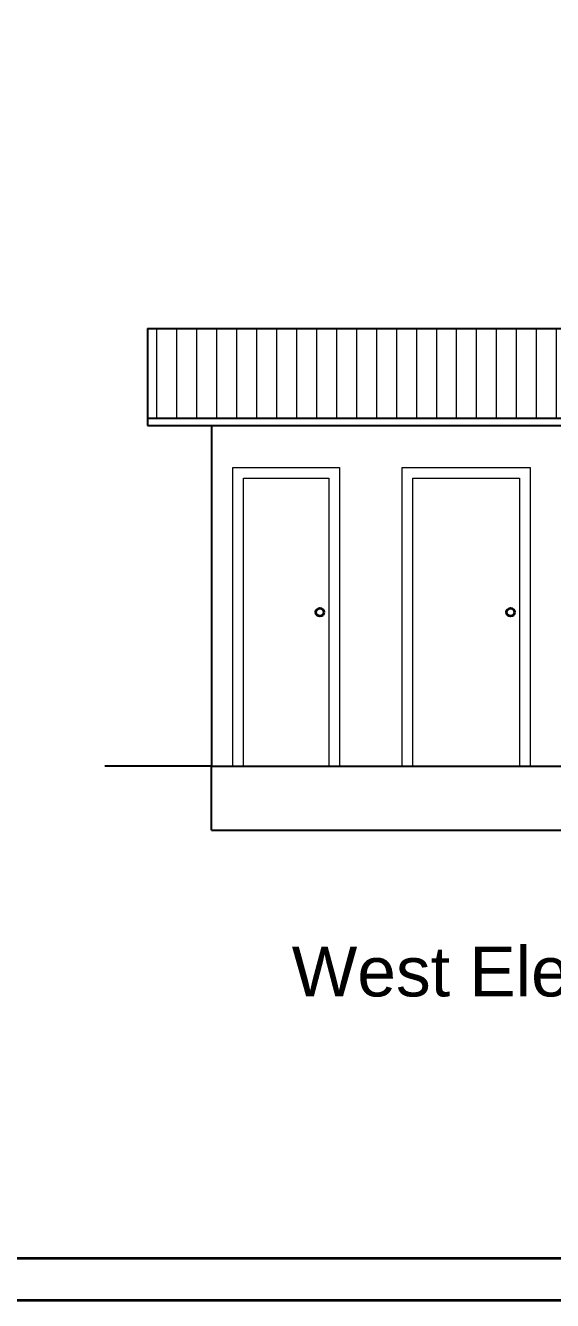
# Model space of a CAD drawing. Header units: inches. Extents: x 376358 to 406049, y -63575 to -53607.
# Drawn here: x 380861 to 381009.3, y -57853.4 to -57494.7 of the extents above; entities that cross this region are included whole.
import ezdxf

# ---------------------------------------------------------------- set-up
doc = ezdxf.new("R2010")
doc.units = ezdxf.units.IN
doc.header["$LTSCALE"] = 2
doc.header["$MEASUREMENT"] = 0
doc.layers.get('0').update_dxf_attribs({"linetype": 'CONTINUOUS'})
doc.layers.add('door', color=20, linetype='CONTINUOUS', lineweight=35)
doc.layers.add('steps', color=253, linetype='CONTINUOUS', lineweight=20)
doc.layers.add('Normal Wall', color=7, linetype='CONTINUOUS', lineweight=35, true_color=0xffaf89)
doc.styles.get("Standard").update_dxf_attribs({"font": 'ARIALN.TTF'})

msp = doc.modelspace()

# ---------------------------------------------------------------- hatches: boundary and pattern name
at = {"layer": 'steps', "ltscale": 0.3}
h = msp.add_hatch(dxfattribs=at)
h.set_pattern_fill('ANSI31', scale=45, angle=45)
h.set_pattern_definition([(90, (-2800.131, -1178.308), (-5.625, 0), [])])
h.paths.add_polyline_path([(380895.4, -57579.96), (380895.4, -57605.16), (381100.16, -57605.16), (381100.16, -57579.96)])

# ---------------------------------------------------------------- linework, layer by layer
at = {"ltscale": 0.5}
for p, q in [((380895.4, -57579.96), (381100.16, -57579.96)), ((380895.4, -57579.96), (380895.4, -57607.19)), ((380895.4, -57605.16), (381100.16, -57605.16)), ((380895.4, -57607.19), (381100.16, -57607.19)), ((380913.4, -57607.19), (380913.4, -57703.07)), ((380913.4, -57703.07), (380883.4, -57703.07)), ((380913.4, -57703.07), (381082.16, -57703.07)), ((380913.4, -57721.07), (380913.4, -57703.07)), ((380913.4, -57721.07), (381082.16, -57721.07))]:
    msp.add_line(p, q, dxfattribs=at)
at = {"layer": 'door', "ltscale": 0.5}
for centre in [(380943.88, -57659.76), (380997.56, -57659.76)]:
    msp.add_circle(centre, 1.12, dxfattribs=at)
at = {"layer": 'Normal Wall'}
for points in [[(380570.93, -57102.89), (381628.93, -57102.89), (381628.93, -57853.41), (380570.93, -57853.41)], [(381617.03, -57114.79), (380594.74, -57114.79), (380594.74, -57841.51), (381617.03, -57841.51)], [(381617.03, -57114.79), (380594.74, -57114.79), (380594.74, -57841.51), (381617.03, -57841.51)]]:
    msp.add_lwpolyline(points, close=True, dxfattribs=at)
at = {"layer": 'Normal Wall', "color": 3}
msp.add_lwpolyline([(380570.93, -57102.89), (381628.93, -57102.89), (381628.93, -57853.41), (380570.93, -57853.41)], close=True, dxfattribs=at)
at = {"layer": 'steps', "color": 7, "ltscale": 0.3}
for p, q in [((380919.4, -57703.07), (380919.4, -57619.07)), ((380919.4, -57619.07), (380949.4, -57619.07)), ((380949.4, -57619.07), (380949.4, -57703.07)), ((380967.08, -57703.07), (380967.08, -57619.07)), ((380967.08, -57619.07), (381003.08, -57619.07)), ((381003.08, -57619.07), (381003.08, -57703.07)), ((380922.4, -57703.07), (380922.4, -57622.07)), ((380922.4, -57622.07), (380946.4, -57622.07)), ((380946.4, -57622.07), (380946.4, -57703.07)), ((380970.08, -57703.07), (380970.08, -57622.07)), ((380970.08, -57622.07), (381000.08, -57622.07)), ((381000.08, -57622.07), (381000.08, -57703.07))]:
    msp.add_line(p, q, dxfattribs=at)

# ---------------------------------------------------------------- texts
at = {"color": 7, "linetype": 'ByBlock', "lineweight": 5, "insert": (381001.17, -57760.96), "char_height": 14, "width": 235.547, "attachment_point": 5}
msp.add_mtext('{\\fArial CE|b0|i0|c0|p34;West Elevation}', dxfattribs=at)

doc.saveas('drawing.dxf')
